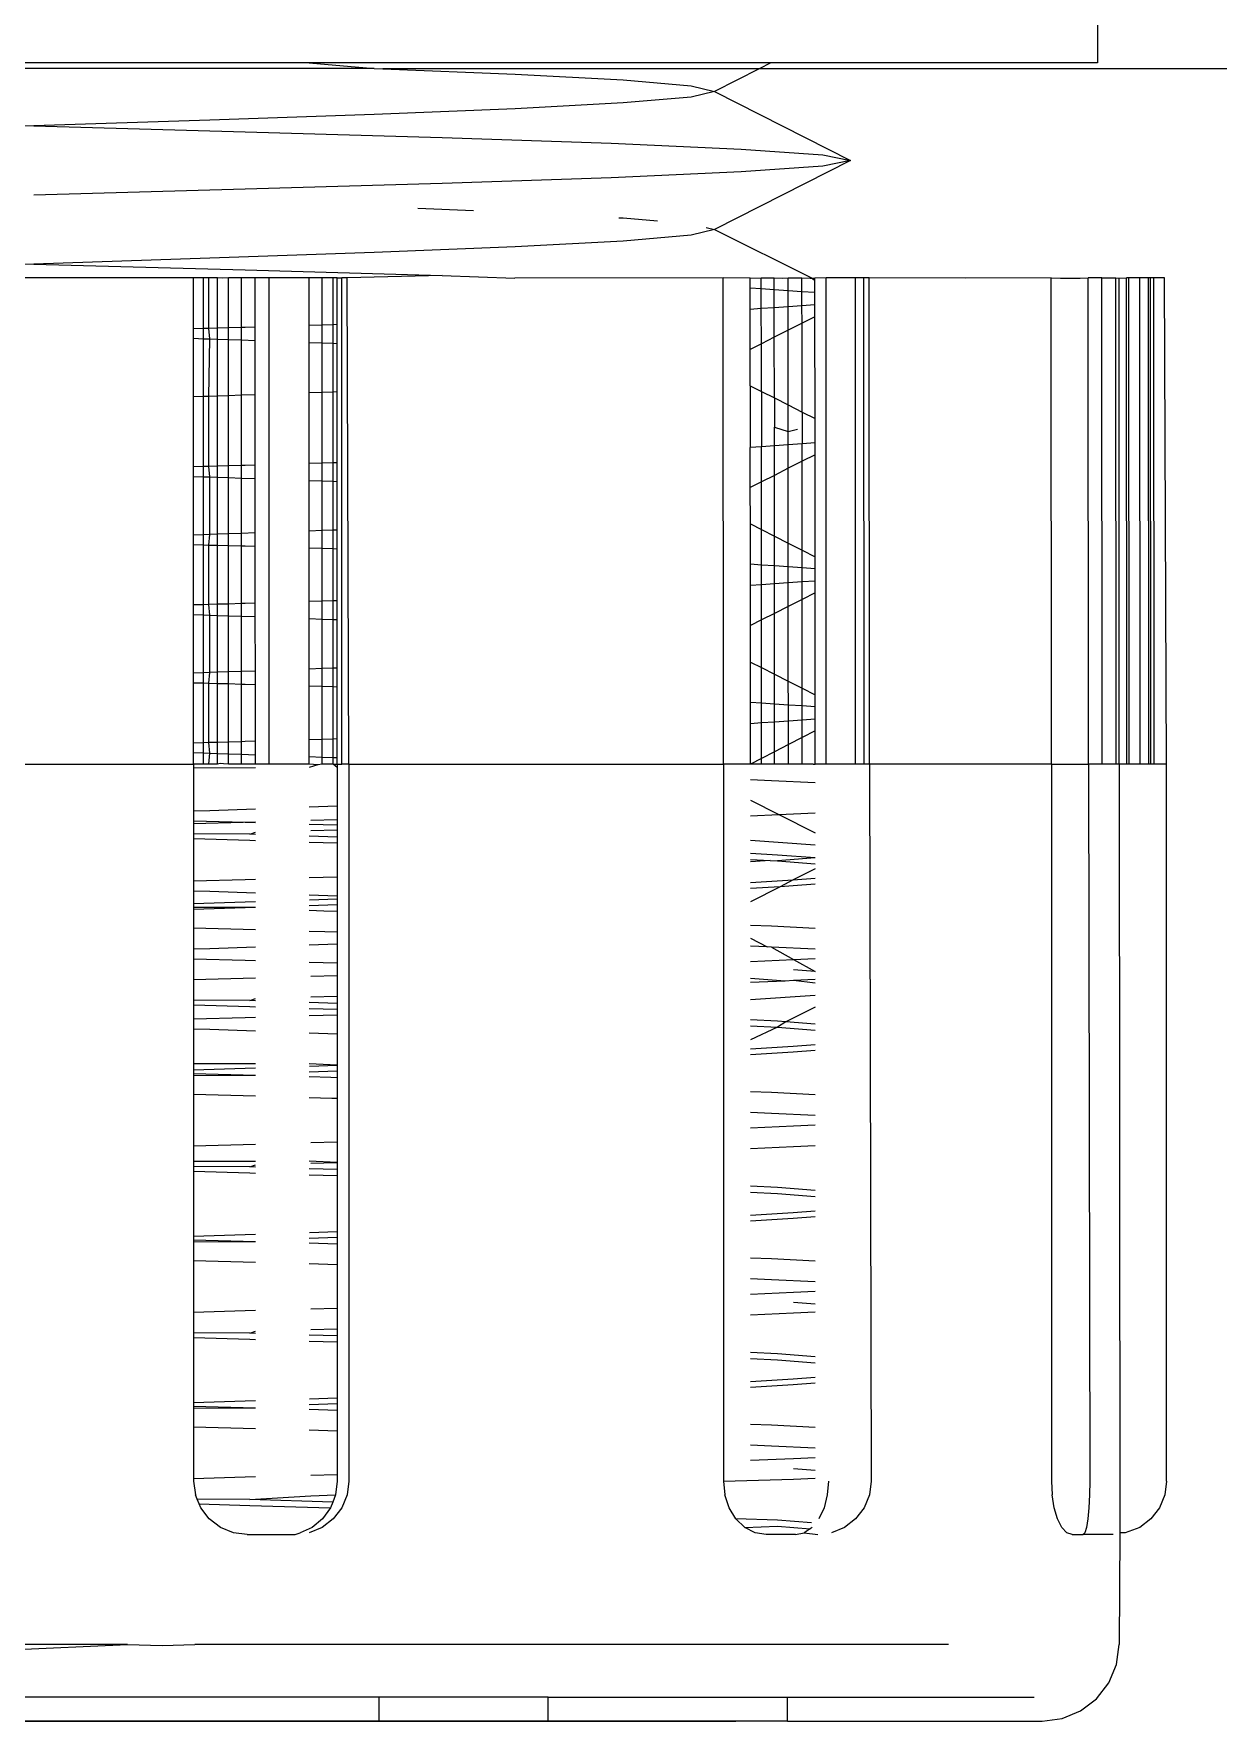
# Model space of a CAD drawing. Header units: metres. Extents: x -175 to 101, y -7 to 93.
# Drawn here: x 0.35096 to 0.36643, y 2.03823 to 2.06027 of the extents above; entities that cross this region are included whole.
import ezdxf

# ---------------------------------------------------------------- set-up
doc = ezdxf.new("R2010")
doc.units = ezdxf.units.M

msp = doc.modelspace()

# ---------------------------------------------------------------- linework, layer by layer
for p, q in [((0.364853, 2.076165), (0.364853, 2.059893)), ((0.354557, 2.059893), (0.347367, 2.059893)), ((0.354557, 2.059893), (0.355407, 2.059819)), ((0.36059, 2.059893), (0.354557, 2.059893)), ((0.36059, 2.059893), (0.360436, 2.059815)), ((0.364853, 2.059893), (0.36059, 2.059893)), ((0.355407, 2.059819), (0.345628, 2.059819)), ((0.355407, 2.059819), (0.355519, 2.059815)), ((0.355519, 2.059815), (0.357248, 2.059744)), ((0.360436, 2.059815), (0.355519, 2.059815)), ((0.357248, 2.059744), (0.358661, 2.059669)), ((0.358661, 2.059669), (0.359549, 2.059594)), ((0.360436, 2.059815), (0.359852, 2.059519)), ((0.590878, 2.059815), (0.360436, 2.059815)), ((0.359549, 2.059444), (0.358661, 2.059368)), ((0.359549, 2.059594), (0.359852, 2.059519)), ((0.359852, 2.059519), (0.359549, 2.059444)), ((0.359852, 2.059519), (0.36163, 2.058617)), ((0.355407, 2.059218), (0.353263, 2.059143)), ((0.357248, 2.059293), (0.355407, 2.059218)), ((0.358661, 2.059368), (0.357248, 2.059293)), ((0.348201, 2.059143), (0.350962, 2.059068)), ((0.350962, 2.059068), (0.348661, 2.058993)), ((0.353263, 2.059143), (0.350962, 2.059068)), ((0.350962, 2.059068), (0.353723, 2.058993)), ((0.353723, 2.058993), (0.356296, 2.058918)), ((0.356296, 2.058918), (0.358505, 2.058842)), ((0.358505, 2.058842), (0.360201, 2.058767)), ((0.360201, 2.058767), (0.361267, 2.058692)), ((0.36163, 2.058617), (0.359852, 2.057715)), ((0.361267, 2.058542), (0.360201, 2.058467)), ((0.361267, 2.058692), (0.36163, 2.058617)), ((0.36163, 2.058617), (0.361267, 2.058542)), ((0.356296, 2.058316), (0.353723, 2.058241)), ((0.358505, 2.058392), (0.356296, 2.058316)), ((0.360201, 2.058467), (0.358505, 2.058392)), ((0.353723, 2.058241), (0.350962, 2.058166)), ((0.355977, 2.057993), (0.356703, 2.057963)), ((0.358604, 2.057869), (0.358661, 2.057866)), ((0.358661, 2.057866), (0.359109, 2.057828)), ((0.359852, 2.057715), (0.359549, 2.05764)), ((0.359743, 2.057742), (0.359852, 2.057715)), ((0.359852, 2.057715), (0.361127, 2.057082)), ((0.357248, 2.05749), (0.355407, 2.057415)), ((0.358661, 2.057565), (0.357248, 2.05749)), ((0.359549, 2.05764), (0.358661, 2.057565)), ((0.350962, 2.057264), (0.348661, 2.057189)), ((0.353263, 2.05734), (0.350962, 2.057264)), ((0.350962, 2.057264), (0.353723, 2.057189)), ((0.355407, 2.057415), (0.353263, 2.05734)), ((0.353049, 2.057083), (0.347228, 2.057083)), ((0.353179, 2.057083), (0.353049, 2.057083)), ((0.353049, 2.05642), (0.353049, 2.057083)), ((0.353248, 2.057083), (0.353179, 2.057083)), ((0.353179, 2.056423), (0.353179, 2.057083)), ((0.35336, 2.057083), (0.353248, 2.057083)), ((0.353249, 2.056425), (0.353248, 2.057083)), ((0.353433, 2.057082), (0.35336, 2.057083)), ((0.35336, 2.056428), (0.35336, 2.057083)), ((0.353505, 2.057083), (0.353433, 2.057082)), ((0.353674, 2.057083), (0.353505, 2.057083)), ((0.353505, 2.056432), (0.353505, 2.057083)), ((0.353855, 2.057083), (0.353674, 2.057083)), ((0.353674, 2.056437), (0.353674, 2.057083)), ((0.353723, 2.057189), (0.356296, 2.057114)), ((0.354036, 2.057083), (0.353855, 2.057083)), ((0.353855, 2.056442), (0.353855, 2.057083)), ((0.354559, 2.057083), (0.354036, 2.057083)), ((0.354037, 2.050735), (0.354036, 2.057083)), ((0.354727, 2.057083), (0.354559, 2.057083)), ((0.354559, 2.056462), (0.354559, 2.057083)), ((0.354872, 2.057083), (0.354727, 2.057083)), ((0.354728, 2.056467), (0.354727, 2.057083)), ((0.354924, 2.057083), (0.354872, 2.057083)), ((0.354872, 2.056471), (0.354872, 2.057083)), ((0.354924, 2.057083), (0.354984, 2.057083)), ((0.354924, 2.056473), (0.354924, 2.057083)), ((0.355054, 2.057083), (0.354984, 2.057083)), ((0.354985, 2.050735), (0.354984, 2.057083)), ((0.356296, 2.057114), (0.355054, 2.057083)), ((0.355078, 2.050735), (0.355054, 2.057083)), ((0.356296, 2.057114), (0.357245, 2.057082)), ((0.359966, 2.057083), (0.357245, 2.057082)), ((0.360319, 2.057082), (0.359966, 2.057083)), ((0.359968, 2.050735), (0.359966, 2.057083)), ((0.360319, 2.057082), (0.360464, 2.057083)), ((0.360319, 2.056956), (0.360319, 2.057082)), ((0.360464, 2.057083), (0.360633, 2.057083)), ((0.360464, 2.056945), (0.360464, 2.057083)), ((0.360633, 2.057083), (0.360745, 2.057082)), ((0.360633, 2.056933), (0.360633, 2.057083)), ((0.360745, 2.057082), (0.360814, 2.057083)), ((0.360814, 2.057083), (0.360995, 2.057083)), ((0.360814, 2.056921), (0.360814, 2.057083)), ((0.360995, 2.057083), (0.3611, 2.057082)), ((0.360995, 2.056908), (0.360995, 2.057083)), ((0.3611, 2.057082), (0.361127, 2.057082)), ((0.361127, 2.057082), (0.361164, 2.057082)), ((0.361127, 2.057082), (0.361164, 2.05705)), ((0.361309, 2.057083), (0.361164, 2.057082)), ((0.361164, 2.05705), (0.361164, 2.057082)), ((0.361164, 2.056896), (0.361164, 2.05705)), ((0.361312, 2.050735), (0.361309, 2.057083)), ((0.361692, 2.057083), (0.361309, 2.057083)), ((0.361803, 2.057083), (0.361692, 2.057083)), ((0.361695, 2.050735), (0.361692, 2.057083)), ((0.361873, 2.057083), (0.361803, 2.057083)), ((0.361806, 2.050735), (0.361803, 2.057083)), ((0.361876, 2.050735), (0.361873, 2.057083)), ((0.363129, 2.057082), (0.361873, 2.057083)), ((0.364249, 2.057083), (0.363129, 2.057082)), ((0.364253, 2.050735), (0.364249, 2.057083)), ((0.364249, 2.057083), (0.364369, 2.057082)), ((0.364369, 2.057082), (0.364627, 2.057082)), ((0.364627, 2.057082), (0.364732, 2.057083)), ((0.364736, 2.050735), (0.364732, 2.057083)), ((0.364913, 2.057083), (0.364732, 2.057083)), ((0.364913, 2.057083), (0.365094, 2.057083)), ((0.364917, 2.050735), (0.364913, 2.057083)), ((0.365098, 2.050735), (0.365094, 2.057083)), ((0.365094, 2.057083), (0.365138, 2.057082)), ((0.365138, 2.057082), (0.365234, 2.057083)), ((0.365138, 2.050735), (0.365138, 2.057082)), ((0.365238, 2.050735), (0.365234, 2.057083)), ((0.365263, 2.057083), (0.365234, 2.057083)), ((0.365408, 2.057083), (0.365263, 2.057083)), ((0.365267, 2.050735), (0.365263, 2.057083)), ((0.365519, 2.057083), (0.365408, 2.057083)), ((0.365412, 2.050735), (0.365408, 2.057083)), ((0.365548, 2.057083), (0.365519, 2.057083)), ((0.365589, 2.057083), (0.365519, 2.057083)), ((0.365523, 2.050735), (0.365519, 2.057083)), ((0.365589, 2.057083), (0.365548, 2.057083)), ((0.365552, 2.050735), (0.365548, 2.057083)), ((0.365729, 2.057083), (0.365589, 2.057083)), ((0.365593, 2.050735), (0.365589, 2.057083)), ((0.365757, 2.050735), (0.365729, 2.057083)), ((0.360319, 2.056956), (0.360464, 2.056945)), ((0.360319, 2.056672), (0.360319, 2.056956)), ((0.360464, 2.056682), (0.360464, 2.056945)), ((0.360464, 2.056945), (0.360633, 2.056933)), ((0.360633, 2.056694), (0.360633, 2.056933)), ((0.360633, 2.056933), (0.360814, 2.056921)), ((0.360814, 2.056707), (0.360814, 2.056921)), ((0.360814, 2.056921), (0.360995, 2.056908)), ((0.360995, 2.056719), (0.360995, 2.056908)), ((0.360995, 2.056908), (0.361164, 2.056896)), ((0.361164, 2.056731), (0.361164, 2.056896)), ((0.360464, 2.056682), (0.360319, 2.056672)), ((0.36032, 2.056149), (0.360319, 2.056672)), ((0.360633, 2.056694), (0.360464, 2.056682)), ((0.360465, 2.056223), (0.360464, 2.056682)), ((0.360814, 2.056707), (0.360633, 2.056694)), ((0.360633, 2.056308), (0.360633, 2.056694)), ((0.360995, 2.056719), (0.360814, 2.056707)), ((0.360814, 2.0564), (0.360814, 2.056707)), ((0.361164, 2.056731), (0.360995, 2.056719)), ((0.360996, 2.056492), (0.360995, 2.056719)), ((0.361164, 2.056577), (0.360996, 2.056492)), ((0.361164, 2.056577), (0.361164, 2.056731)), ((0.361165, 2.055246), (0.361164, 2.056577)), ((0.353179, 2.056423), (0.353049, 2.05642)), ((0.353049, 2.056295), (0.353049, 2.05642)), ((0.353249, 2.056425), (0.353179, 2.056423)), ((0.353179, 2.05629), (0.353179, 2.056423)), ((0.35336, 2.056428), (0.353249, 2.056425)), ((0.353263, 2.056288), (0.353249, 2.056425)), ((0.353505, 2.056432), (0.35336, 2.056428)), ((0.35336, 2.056284), (0.35336, 2.056428)), ((0.353674, 2.056437), (0.353505, 2.056432)), ((0.353505, 2.056279), (0.353505, 2.056432)), ((0.353723, 2.056438), (0.353674, 2.056437)), ((0.353674, 2.056273), (0.353674, 2.056437)), ((0.353855, 2.056442), (0.353723, 2.056438)), ((0.353855, 2.056267), (0.353855, 2.056442)), ((0.354728, 2.056467), (0.354559, 2.056462)), ((0.354559, 2.056242), (0.354559, 2.056462)), ((0.354872, 2.056471), (0.354728, 2.056467)), ((0.354728, 2.056236), (0.354728, 2.056467)), ((0.354924, 2.056473), (0.354872, 2.056471)), ((0.354873, 2.056231), (0.354872, 2.056471)), ((0.354924, 2.056229), (0.354924, 2.056473)), ((0.360814, 2.0564), (0.360633, 2.056308)), ((0.360996, 2.056492), (0.360814, 2.0564)), ((0.360815, 2.055424), (0.360814, 2.0564)), ((0.360996, 2.055332), (0.360996, 2.056492)), ((0.353049, 2.055529), (0.353049, 2.056295)), ((0.353049, 2.056295), (0.353179, 2.05629)), ((0.353179, 2.055533), (0.353179, 2.05629)), ((0.353179, 2.05629), (0.353263, 2.056288)), ((0.353249, 2.055536), (0.353263, 2.056288)), ((0.353263, 2.056288), (0.35336, 2.056284)), ((0.35336, 2.05554), (0.35336, 2.056284)), ((0.35336, 2.056284), (0.353505, 2.056279)), ((0.353505, 2.055545), (0.353505, 2.056279)), ((0.353505, 2.056279), (0.353674, 2.056273)), ((0.353674, 2.055551), (0.353674, 2.056273)), ((0.353674, 2.056273), (0.353855, 2.056267)), ((0.353855, 2.055557), (0.353855, 2.056267)), ((0.354559, 2.055582), (0.354559, 2.056242)), ((0.354559, 2.056242), (0.354728, 2.056236)), ((0.354728, 2.055588), (0.354728, 2.056236)), ((0.354728, 2.056236), (0.354873, 2.056231)), ((0.354873, 2.055593), (0.354873, 2.056231)), ((0.354873, 2.056231), (0.354924, 2.056229)), ((0.354924, 2.055594), (0.354924, 2.056229)), ((0.360465, 2.056223), (0.36032, 2.056149)), ((0.36032, 2.055675), (0.36032, 2.056149)), ((0.360633, 2.056308), (0.360465, 2.056223)), ((0.360465, 2.055601), (0.360465, 2.056223)), ((0.360634, 2.055516), (0.360633, 2.056308)), ((0.36032, 2.055675), (0.360465, 2.055601)), ((0.36032, 2.055675), (0.36032, 2.054868)), ((0.353179, 2.055533), (0.353049, 2.055529)), ((0.35305, 2.054616), (0.353049, 2.055529)), ((0.353249, 2.055536), (0.353179, 2.055533)), ((0.353179, 2.05462), (0.353179, 2.055533)), ((0.35336, 2.05554), (0.353249, 2.055536)), ((0.353249, 2.054622), (0.353249, 2.055536)), ((0.353505, 2.055545), (0.35336, 2.05554)), ((0.35336, 2.054625), (0.35336, 2.05554)), ((0.353674, 2.055551), (0.353505, 2.055545)), ((0.353505, 2.054629), (0.353505, 2.055545)), ((0.353855, 2.055557), (0.353674, 2.055551)), ((0.353674, 2.054633), (0.353674, 2.055551)), ((0.353855, 2.054638), (0.353855, 2.055557)), ((0.354728, 2.055588), (0.354559, 2.055582)), ((0.354559, 2.054659), (0.354559, 2.055582)), ((0.354873, 2.055593), (0.354728, 2.055588)), ((0.354728, 2.054664), (0.354728, 2.055588)), ((0.354924, 2.055594), (0.354873, 2.055593)), ((0.354873, 2.054668), (0.354873, 2.055593)), ((0.354925, 2.05467), (0.354924, 2.055594)), ((0.360465, 2.055601), (0.360634, 2.055516)), ((0.360465, 2.055601), (0.360465, 2.054879)), ((0.360634, 2.055516), (0.360815, 2.055424)), ((0.360634, 2.055516), (0.360634, 2.055136)), ((0.360815, 2.055424), (0.360996, 2.055332)), ((0.360815, 2.055078), (0.360815, 2.055424)), ((0.360996, 2.055332), (0.361165, 2.055246)), ((0.360996, 2.055332), (0.360996, 2.054916)), ((0.361165, 2.054928), (0.361165, 2.055246)), ((0.360634, 2.055136), (0.360815, 2.055078)), ((0.360634, 2.05489), (0.360634, 2.055136)), ((0.360815, 2.055078), (0.360936, 2.055109)), ((0.360815, 2.054903), (0.360815, 2.055078)), ((0.360465, 2.054879), (0.36032, 2.054868)), ((0.36032, 2.054346), (0.36032, 2.054868)), ((0.360634, 2.05489), (0.360465, 2.054879)), ((0.360465, 2.05442), (0.360465, 2.054879)), ((0.360815, 2.054903), (0.360634, 2.05489)), ((0.360634, 2.054505), (0.360634, 2.05489)), ((0.360996, 2.054916), (0.360815, 2.054903)), ((0.360815, 2.054597), (0.360815, 2.054903)), ((0.361165, 2.054928), (0.360996, 2.054916)), ((0.360996, 2.054689), (0.360996, 2.054916)), ((0.361165, 2.054774), (0.361165, 2.054928)), ((0.353179, 2.05462), (0.35305, 2.054616)), ((0.35305, 2.054491), (0.35305, 2.054616)), ((0.353249, 2.054622), (0.353179, 2.05462)), ((0.353179, 2.054487), (0.353179, 2.05462)), ((0.35336, 2.054625), (0.353249, 2.054622)), ((0.353263, 2.054484), (0.353249, 2.054622)), ((0.353505, 2.054629), (0.35336, 2.054625)), ((0.35336, 2.054481), (0.35336, 2.054625)), ((0.353674, 2.054633), (0.353505, 2.054629)), ((0.353505, 2.054476), (0.353505, 2.054629)), ((0.353723, 2.054635), (0.353674, 2.054633)), ((0.353674, 2.05447), (0.353674, 2.054633)), ((0.353855, 2.054638), (0.353723, 2.054635)), ((0.353855, 2.054463), (0.353855, 2.054638)), ((0.354728, 2.054664), (0.354559, 2.054659)), ((0.354559, 2.054439), (0.354559, 2.054659)), ((0.354873, 2.054668), (0.354728, 2.054664)), ((0.354728, 2.054433), (0.354728, 2.054664)), ((0.354925, 2.05467), (0.354873, 2.054668)), ((0.354873, 2.054428), (0.354873, 2.054668)), ((0.354925, 2.054426), (0.354925, 2.05467)), ((0.360815, 2.054597), (0.360634, 2.054505)), ((0.360996, 2.054689), (0.360815, 2.054597)), ((0.360816, 2.05362), (0.360815, 2.054597)), ((0.361165, 2.054774), (0.360996, 2.054689)), ((0.360997, 2.053528), (0.360996, 2.054689)), ((0.361166, 2.053442), (0.361165, 2.054774)), ((0.35305, 2.054491), (0.353179, 2.054487)), ((0.35305, 2.053726), (0.35305, 2.054491)), ((0.353179, 2.054487), (0.353263, 2.054484)), ((0.353179, 2.05373), (0.353179, 2.054487)), ((0.353263, 2.054484), (0.35336, 2.054481)), ((0.353263, 2.053733), (0.353263, 2.054484)), ((0.35336, 2.054481), (0.353505, 2.054476)), ((0.35336, 2.053736), (0.35336, 2.054481)), ((0.353505, 2.054476), (0.353674, 2.05447)), ((0.353505, 2.053741), (0.353505, 2.054476)), ((0.353674, 2.05447), (0.353855, 2.054463)), ((0.353674, 2.053747), (0.353674, 2.05447)), ((0.353855, 2.053754), (0.353855, 2.054463)), ((0.354559, 2.054439), (0.354728, 2.054433)), ((0.354559, 2.053778), (0.354559, 2.054439)), ((0.354728, 2.054433), (0.354873, 2.054428)), ((0.354728, 2.053784), (0.354728, 2.054433)), ((0.354873, 2.054428), (0.354925, 2.054426)), ((0.354873, 2.053789), (0.354873, 2.054428)), ((0.354925, 2.053791), (0.354925, 2.054426)), ((0.360465, 2.05442), (0.36032, 2.054346)), ((0.360321, 2.053871), (0.36032, 2.054346)), ((0.360634, 2.054505), (0.360465, 2.05442)), ((0.360466, 2.053797), (0.360465, 2.05442)), ((0.360634, 2.053712), (0.360634, 2.054505)), ((0.353179, 2.05373), (0.35305, 2.053726)), ((0.35305, 2.053601), (0.35305, 2.053726)), ((0.353263, 2.053733), (0.353179, 2.05373)), ((0.353179, 2.053597), (0.353179, 2.05373)), ((0.353249, 2.053595), (0.353263, 2.053733)), ((0.35336, 2.053736), (0.353263, 2.053733)), ((0.353505, 2.053741), (0.35336, 2.053736)), ((0.35336, 2.053592), (0.35336, 2.053736)), ((0.353674, 2.053747), (0.353505, 2.053741)), ((0.353505, 2.053588), (0.353505, 2.053741)), ((0.353855, 2.053754), (0.353674, 2.053747)), ((0.353674, 2.053584), (0.353674, 2.053747)), ((0.353855, 2.053579), (0.353855, 2.053754)), ((0.354728, 2.053784), (0.354559, 2.053778)), ((0.354559, 2.053558), (0.354559, 2.053778)), ((0.354873, 2.053789), (0.354728, 2.053784)), ((0.354728, 2.053553), (0.354728, 2.053784)), ((0.354925, 2.053791), (0.354873, 2.053789)), ((0.354873, 2.053549), (0.354873, 2.053789)), ((0.354925, 2.053547), (0.354925, 2.053791)), ((0.360321, 2.053871), (0.360466, 2.053797)), ((0.360321, 2.053349), (0.360321, 2.053871)), ((0.360466, 2.053797), (0.360634, 2.053712)), ((0.360466, 2.053338), (0.360466, 2.053797)), ((0.360634, 2.053712), (0.360816, 2.05362)), ((0.360635, 2.053327), (0.360634, 2.053712)), ((0.35305, 2.053601), (0.353179, 2.053597)), ((0.35305, 2.052813), (0.35305, 2.053601)), ((0.353179, 2.053597), (0.353249, 2.053595)), ((0.353179, 2.052816), (0.353179, 2.053597)), ((0.353249, 2.053595), (0.35336, 2.053592)), ((0.353249, 2.052818), (0.353249, 2.053595)), ((0.35336, 2.052821), (0.35336, 2.053592)), ((0.35336, 2.053592), (0.353505, 2.053588)), ((0.353505, 2.052825), (0.353505, 2.053588)), ((0.353505, 2.053588), (0.353674, 2.053584)), ((0.353674, 2.05283), (0.353674, 2.053584)), ((0.353674, 2.053584), (0.353723, 2.053583)), ((0.353723, 2.053583), (0.353855, 2.053579)), ((0.353855, 2.052835), (0.353855, 2.053579)), ((0.354559, 2.053558), (0.354728, 2.053553)), ((0.354559, 2.052856), (0.354559, 2.053558)), ((0.354728, 2.05286), (0.354728, 2.053553)), ((0.354728, 2.053553), (0.354873, 2.053549)), ((0.354873, 2.052865), (0.354873, 2.053549)), ((0.354873, 2.053549), (0.354925, 2.053547)), ((0.354925, 2.052866), (0.354925, 2.053547)), ((0.360816, 2.05362), (0.360997, 2.053528)), ((0.360816, 2.053314), (0.360816, 2.05362)), ((0.360997, 2.053528), (0.361166, 2.053442)), ((0.360997, 2.053301), (0.360997, 2.053528)), ((0.360321, 2.053349), (0.360466, 2.053338)), ((0.360321, 2.053065), (0.360321, 2.053349)), ((0.360466, 2.053338), (0.360635, 2.053327)), ((0.360466, 2.053075), (0.360466, 2.053338)), ((0.360635, 2.053327), (0.360816, 2.053314)), ((0.360635, 2.053087), (0.360635, 2.053327)), ((0.360816, 2.053314), (0.360997, 2.053301)), ((0.360816, 2.0531), (0.360816, 2.053314)), ((0.360997, 2.053301), (0.361166, 2.053289)), ((0.360997, 2.053113), (0.360997, 2.053301)), ((0.361166, 2.053289), (0.361166, 2.053442)), ((0.361166, 2.053125), (0.361166, 2.053289)), ((0.360466, 2.053075), (0.360321, 2.053065)), ((0.360321, 2.052543), (0.360321, 2.053065)), ((0.360635, 2.053087), (0.360466, 2.053075)), ((0.360466, 2.052617), (0.360466, 2.053075)), ((0.360816, 2.0531), (0.360635, 2.053087)), ((0.360635, 2.052702), (0.360635, 2.053087)), ((0.360997, 2.053113), (0.360816, 2.0531)), ((0.360816, 2.052794), (0.360816, 2.0531)), ((0.361166, 2.053125), (0.360997, 2.053113)), ((0.360997, 2.052886), (0.360997, 2.053113)), ((0.361166, 2.052971), (0.361166, 2.053125)), ((0.353179, 2.052816), (0.35305, 2.052813)), ((0.35305, 2.052688), (0.35305, 2.052813)), ((0.353249, 2.052818), (0.353179, 2.052816)), ((0.353179, 2.052684), (0.353179, 2.052816)), ((0.35336, 2.052821), (0.353249, 2.052818)), ((0.353263, 2.052681), (0.353249, 2.052818)), ((0.353505, 2.052825), (0.35336, 2.052821)), ((0.35336, 2.052677), (0.35336, 2.052821)), ((0.353674, 2.05283), (0.353505, 2.052825)), ((0.353505, 2.052672), (0.353505, 2.052825)), ((0.353723, 2.052831), (0.353674, 2.05283)), ((0.353674, 2.052666), (0.353674, 2.05283)), ((0.353855, 2.052835), (0.353723, 2.052831)), ((0.353855, 2.05266), (0.353855, 2.052835)), ((0.354728, 2.05286), (0.354559, 2.052856)), ((0.354559, 2.052635), (0.354559, 2.052856)), ((0.354873, 2.052865), (0.354728, 2.05286)), ((0.354728, 2.052629), (0.354728, 2.05286)), ((0.354925, 2.052866), (0.354873, 2.052865)), ((0.354873, 2.052624), (0.354873, 2.052865)), ((0.354925, 2.052623), (0.354925, 2.052866)), ((0.360997, 2.052886), (0.360816, 2.052794)), ((0.361166, 2.052971), (0.360997, 2.052886)), ((0.360998, 2.051724), (0.360997, 2.052886)), ((0.361167, 2.051638), (0.361166, 2.052971)), ((0.35305, 2.052688), (0.353179, 2.052684)), ((0.35305, 2.051922), (0.35305, 2.052688)), ((0.353179, 2.052684), (0.353263, 2.052681)), ((0.353179, 2.051927), (0.353179, 2.052684)), ((0.353263, 2.052681), (0.35336, 2.052677)), ((0.353263, 2.051929), (0.353263, 2.052681)), ((0.35336, 2.052677), (0.353505, 2.052672)), ((0.353361, 2.051933), (0.35336, 2.052677)), ((0.353506, 2.051938), (0.353505, 2.052672)), ((0.353505, 2.052672), (0.353674, 2.052666)), ((0.353674, 2.051944), (0.353674, 2.052666)), ((0.353674, 2.052666), (0.353855, 2.05266)), ((0.353856, 2.05195), (0.353855, 2.05266)), ((0.354559, 2.052635), (0.354728, 2.052629)), ((0.354559, 2.051975), (0.354559, 2.052635)), ((0.354728, 2.052629), (0.354873, 2.052624)), ((0.354728, 2.051981), (0.354728, 2.052629)), ((0.354873, 2.052624), (0.354925, 2.052623)), ((0.354873, 2.051986), (0.354873, 2.052624)), ((0.354925, 2.051988), (0.354925, 2.052623)), ((0.360466, 2.052617), (0.360321, 2.052543)), ((0.360635, 2.052702), (0.360466, 2.052617)), ((0.360466, 2.051994), (0.360466, 2.052617)), ((0.360816, 2.052794), (0.360635, 2.052702)), ((0.360635, 2.051908), (0.360635, 2.052702)), ((0.360816, 2.051816), (0.360816, 2.052794)), ((0.360321, 2.052067), (0.360321, 2.052543)), ((0.353179, 2.051927), (0.35305, 2.051922)), ((0.35305, 2.051797), (0.35305, 2.051922)), ((0.353263, 2.051929), (0.353179, 2.051927)), ((0.353179, 2.051794), (0.353179, 2.051927)), ((0.353249, 2.051792), (0.353263, 2.051929)), ((0.353361, 2.051933), (0.353263, 2.051929)), ((0.353506, 2.051938), (0.353361, 2.051933)), ((0.353361, 2.051789), (0.353361, 2.051933)), ((0.353674, 2.051944), (0.353506, 2.051938)), ((0.353506, 2.051785), (0.353506, 2.051938)), ((0.353856, 2.05195), (0.353674, 2.051944)), ((0.353674, 2.05178), (0.353674, 2.051944)), ((0.353856, 2.051775), (0.353856, 2.05195)), ((0.354728, 2.051981), (0.354559, 2.051975)), ((0.354559, 2.051755), (0.354559, 2.051975)), ((0.354873, 2.051986), (0.354728, 2.051981)), ((0.354728, 2.05175), (0.354728, 2.051981)), ((0.354925, 2.051988), (0.354873, 2.051986)), ((0.354873, 2.051746), (0.354873, 2.051986)), ((0.354925, 2.051744), (0.354925, 2.051988)), ((0.360321, 2.052067), (0.360466, 2.051994)), ((0.360322, 2.051545), (0.360321, 2.052067)), ((0.360467, 2.051535), (0.360466, 2.051994)), ((0.360466, 2.051994), (0.360635, 2.051908)), ((0.35305, 2.051797), (0.353179, 2.051794)), ((0.35305, 2.051009), (0.35305, 2.051797)), ((0.353179, 2.051794), (0.353249, 2.051792)), ((0.35318, 2.051013), (0.353179, 2.051794)), ((0.353249, 2.051015), (0.353249, 2.051792)), ((0.353249, 2.051792), (0.353361, 2.051789)), ((0.353361, 2.051018), (0.353361, 2.051789)), ((0.353361, 2.051789), (0.353506, 2.051785)), ((0.353506, 2.051022), (0.353506, 2.051785)), ((0.353506, 2.051785), (0.353674, 2.05178)), ((0.353675, 2.051026), (0.353674, 2.05178)), ((0.353674, 2.05178), (0.353723, 2.051779)), ((0.353723, 2.051779), (0.353856, 2.051775)), ((0.353856, 2.051032), (0.353856, 2.051775)), ((0.354559, 2.051755), (0.354728, 2.05175)), ((0.35456, 2.051052), (0.354559, 2.051755)), ((0.354728, 2.05175), (0.354873, 2.051746)), ((0.354728, 2.051057), (0.354728, 2.05175)), ((0.354873, 2.051746), (0.354925, 2.051744)), ((0.354873, 2.051061), (0.354873, 2.051746)), ((0.354925, 2.051063), (0.354925, 2.051744)), ((0.360635, 2.051523), (0.360635, 2.051908)), ((0.360635, 2.051908), (0.360816, 2.051816)), ((0.360817, 2.05151), (0.360816, 2.051816)), ((0.360816, 2.051816), (0.360998, 2.051724)), ((0.360998, 2.051498), (0.360998, 2.051724)), ((0.360998, 2.051724), (0.361167, 2.051638)), ((0.360322, 2.051545), (0.360467, 2.051535)), ((0.360322, 2.051262), (0.360322, 2.051545)), ((0.360467, 2.051535), (0.360635, 2.051523)), ((0.360467, 2.051272), (0.360467, 2.051535)), ((0.360635, 2.051523), (0.360817, 2.05151)), ((0.360636, 2.051284), (0.360635, 2.051523)), ((0.360817, 2.051297), (0.360817, 2.05151)), ((0.360817, 2.05151), (0.360998, 2.051498)), ((0.360998, 2.051309), (0.360998, 2.051498)), ((0.360998, 2.051498), (0.361167, 2.051486)), ((0.361167, 2.051486), (0.361167, 2.051638)), ((0.361167, 2.051321), (0.361167, 2.051486)), ((0.360467, 2.051272), (0.360322, 2.051262)), ((0.360322, 2.050735), (0.360322, 2.051262)), ((0.360636, 2.051284), (0.360467, 2.051272)), ((0.360467, 2.050809), (0.360467, 2.051272)), ((0.360817, 2.051297), (0.360636, 2.051284)), ((0.360636, 2.050896), (0.360636, 2.051284)), ((0.360998, 2.051309), (0.360817, 2.051297)), ((0.360817, 2.050989), (0.360817, 2.051297)), ((0.361167, 2.051321), (0.360998, 2.051309)), ((0.360998, 2.051082), (0.360998, 2.051309)), ((0.361167, 2.051169), (0.361167, 2.051321)), ((0.354728, 2.051057), (0.35456, 2.051052)), ((0.35456, 2.050832), (0.35456, 2.051052)), ((0.354873, 2.051061), (0.354728, 2.051057)), ((0.354728, 2.050826), (0.354728, 2.051057)), ((0.354925, 2.051063), (0.354873, 2.051061)), ((0.354873, 2.050821), (0.354873, 2.051061)), ((0.354925, 2.050819), (0.354925, 2.051063)), ((0.360998, 2.051082), (0.360817, 2.050989)), ((0.361167, 2.051169), (0.360998, 2.051082)), ((0.360998, 2.050735), (0.360998, 2.051082)), ((0.361167, 2.050735), (0.361167, 2.051169)), ((0.35318, 2.051013), (0.35305, 2.051009)), ((0.35305, 2.050884), (0.35305, 2.051009)), ((0.35305, 2.050884), (0.35318, 2.05088)), ((0.35305, 2.050735), (0.35305, 2.050884)), ((0.353249, 2.051015), (0.35318, 2.051013)), ((0.35318, 2.05088), (0.35318, 2.051013)), ((0.35318, 2.05088), (0.353263, 2.050877)), ((0.35318, 2.050735), (0.35318, 2.05088)), ((0.353361, 2.051018), (0.353249, 2.051015)), ((0.353263, 2.050877), (0.353249, 2.051015)), ((0.35325, 2.050735), (0.353263, 2.050877)), ((0.353263, 2.050877), (0.353361, 2.050874)), ((0.353506, 2.051022), (0.353361, 2.051018)), ((0.353361, 2.050874), (0.353361, 2.051018)), ((0.353361, 2.050874), (0.353506, 2.050869)), ((0.353361, 2.050735), (0.353361, 2.050874)), ((0.353675, 2.051026), (0.353506, 2.051022)), ((0.353506, 2.050869), (0.353506, 2.051022)), ((0.353506, 2.050735), (0.353506, 2.050869)), ((0.353506, 2.050869), (0.353675, 2.050863)), ((0.353723, 2.051028), (0.353675, 2.051026)), ((0.353675, 2.050863), (0.353675, 2.051026)), ((0.353675, 2.050735), (0.353675, 2.050863)), ((0.353675, 2.050863), (0.353856, 2.050857)), ((0.353856, 2.051032), (0.353723, 2.051028)), ((0.353856, 2.050857), (0.353856, 2.051032)), ((0.353856, 2.050735), (0.353856, 2.050857)), ((0.35456, 2.050832), (0.354728, 2.050826)), ((0.35456, 2.050735), (0.35456, 2.050832)), ((0.354728, 2.050826), (0.354873, 2.050821)), ((0.354728, 2.050735), (0.354728, 2.050826)), ((0.354873, 2.050821), (0.354925, 2.050819)), ((0.354873, 2.050735), (0.354873, 2.050821)), ((0.360636, 2.050896), (0.360467, 2.050809)), ((0.360817, 2.050989), (0.360636, 2.050896)), ((0.360636, 2.050735), (0.360636, 2.050896)), ((0.360817, 2.050735), (0.360817, 2.050989)), ((0.347227, 2.050735), (0.35305, 2.050735)), ((0.35318, 2.050735), (0.35305, 2.050735)), ((0.35305, 2.050735), (0.35305, 2.05068)), ((0.353856, 2.050684), (0.35305, 2.05068)), ((0.35305, 2.05068), (0.35305, 2.050119)), ((0.35325, 2.050735), (0.35318, 2.050735)), ((0.353361, 2.050735), (0.35325, 2.050735)), ((0.353398, 2.050744), (0.353361, 2.050735)), ((0.353441, 2.050739), (0.353398, 2.050744)), ((0.353506, 2.050735), (0.353441, 2.050739)), ((0.353619, 2.050734), (0.353506, 2.050735)), ((0.353675, 2.050735), (0.353619, 2.050734)), ((0.353856, 2.050735), (0.353675, 2.050735)), ((0.354037, 2.050735), (0.353856, 2.050735)), ((0.35456, 2.050735), (0.354037, 2.050735)), ((0.35467, 2.050726), (0.35456, 2.050735)), ((0.35467, 2.050726), (0.35456, 2.050688)), ((0.354728, 2.050735), (0.35467, 2.050726)), ((0.354873, 2.050735), (0.354728, 2.050735)), ((0.354873, 2.050735), (0.354925, 2.050735)), ((0.354925, 2.05069), (0.354873, 2.050735)), ((0.354925, 2.050735), (0.354925, 2.050819)), ((0.354925, 2.050735), (0.354985, 2.050735)), ((0.354925, 2.050735), (0.354925, 2.05069)), ((0.354925, 2.05069), (0.354925, 2.050184)), ((0.355078, 2.050735), (0.354985, 2.050735)), ((0.355078, 2.050735), (0.355078, 2.041372)), ((0.355078, 2.050735), (0.359968, 2.050735)), ((0.359968, 2.050735), (0.359968, 2.041372)), ((0.360322, 2.050735), (0.359968, 2.050735)), ((0.360467, 2.050809), (0.360322, 2.050735)), ((0.360467, 2.050735), (0.360322, 2.050735)), ((0.360467, 2.050735), (0.360467, 2.050809)), ((0.360636, 2.050735), (0.360467, 2.050735)), ((0.360817, 2.050735), (0.360636, 2.050735)), ((0.360998, 2.050735), (0.360817, 2.050735)), ((0.361139, 2.050732), (0.360998, 2.050735)), ((0.361139, 2.050732), (0.361167, 2.050735)), ((0.361312, 2.050735), (0.361167, 2.050735)), ((0.361695, 2.050735), (0.361312, 2.050735)), ((0.361806, 2.050735), (0.361695, 2.050735)), ((0.361876, 2.050735), (0.361806, 2.050735)), ((0.361876, 2.050735), (0.3619, 2.041372)), ((0.364253, 2.050735), (0.361876, 2.050735)), ((0.364253, 2.050735), (0.364253, 2.041372)), ((0.364253, 2.050735), (0.364736, 2.050735)), ((0.364736, 2.050735), (0.364755, 2.041372)), ((0.364917, 2.050735), (0.364736, 2.050735)), ((0.365098, 2.050735), (0.364917, 2.050735)), ((0.365138, 2.050735), (0.365098, 2.050735)), ((0.365238, 2.050735), (0.365138, 2.050735)), ((0.365138, 2.050735), (0.365148, 2.040696)), ((0.365267, 2.050735), (0.365238, 2.050735)), ((0.365412, 2.050735), (0.365267, 2.050735)), ((0.365523, 2.050735), (0.365412, 2.050735)), ((0.365552, 2.050735), (0.365523, 2.050735)), ((0.365593, 2.050735), (0.365523, 2.050735)), ((0.365593, 2.050735), (0.365552, 2.050735)), ((0.365757, 2.050735), (0.365593, 2.050735)), ((0.365757, 2.041372), (0.365757, 2.050735)), ((0.360597, 2.050517), (0.360322, 2.050529)), ((0.361167, 2.050489), (0.360597, 2.050517)), ((0.354925, 2.050184), (0.35456, 2.050171)), ((0.354925, 2.050184), (0.354925, 2.049941)), ((0.360322, 2.050263), (0.360694, 2.050075)), ((0.353263, 2.050126), (0.35305, 2.050119)), ((0.35305, 2.050119), (0.35305, 2.049994)), ((0.35305, 2.049994), (0.353723, 2.049976)), ((0.35305, 2.049994), (0.35305, 2.049823)), ((0.35305, 2.049958), (0.353856, 2.049981)), ((0.353856, 2.050147), (0.353263, 2.050126)), ((0.353723, 2.049976), (0.353856, 2.049972)), ((0.35456, 2.049951), (0.354925, 2.049941)), ((0.354581, 2.050001), (0.354925, 2.050011)), ((0.354925, 2.049941), (0.354925, 2.049876)), ((0.360322, 2.050059), (0.360694, 2.050075)), ((0.360694, 2.050075), (0.360885, 2.050083)), ((0.360694, 2.050075), (0.361167, 2.049835)), ((0.360885, 2.050083), (0.361167, 2.050098)), ((0.353784, 2.049818), (0.35305, 2.049823)), ((0.35305, 2.049823), (0.35305, 2.049763)), ((0.35305, 2.049763), (0.353784, 2.04974)), ((0.35305, 2.049763), (0.35305, 2.049206)), ((0.353784, 2.049818), (0.353856, 2.049845)), ((0.353856, 2.049816), (0.353784, 2.049818)), ((0.353784, 2.04974), (0.353856, 2.049738)), ((0.354925, 2.049782), (0.35456, 2.049794)), ((0.354581, 2.049866), (0.354925, 2.049876)), ((0.354925, 2.049876), (0.354925, 2.049782)), ((0.354925, 2.049782), (0.354925, 2.049704)), ((0.360322, 2.049742), (0.361167, 2.049682)), ((0.35456, 2.049716), (0.354925, 2.049704)), ((0.354925, 2.049704), (0.354925, 2.049259)), ((0.360675, 2.049547), (0.360322, 2.049566)), ((0.361167, 2.04951), (0.360675, 2.049547)), ((0.361167, 2.04951), (0.360675, 2.049469)), ((0.360322, 2.049488), (0.36058, 2.049474)), ((0.36058, 2.049474), (0.360322, 2.049458)), ((0.36058, 2.049474), (0.360675, 2.049469)), ((0.360675, 2.049469), (0.361167, 2.049432)), ((0.361167, 2.049365), (0.360878, 2.049221)), ((0.353723, 2.049224), (0.35305, 2.049206)), ((0.35305, 2.049206), (0.35305, 2.049081)), ((0.35305, 2.049081), (0.353263, 2.049074)), ((0.35305, 2.049081), (0.35305, 2.048914)), ((0.353263, 2.049074), (0.353856, 2.049053)), ((0.353856, 2.049228), (0.353723, 2.049224)), ((0.354925, 2.049259), (0.35456, 2.049249)), ((0.354925, 2.049259), (0.354925, 2.049016)), ((0.360322, 2.049188), (0.360878, 2.049221)), ((0.36071, 2.049133), (0.360322, 2.04911)), ((0.36071, 2.049133), (0.360322, 2.048937)), ((0.360878, 2.049221), (0.36071, 2.049133)), ((0.360878, 2.049143), (0.36071, 2.049133)), ((0.360878, 2.049221), (0.361167, 2.049245)), ((0.361167, 2.049167), (0.360878, 2.049143)), ((0.35305, 2.048914), (0.353856, 2.048939)), ((0.35305, 2.048914), (0.35305, 2.048863)), ((0.353856, 2.048861), (0.35305, 2.048863)), ((0.35305, 2.048863), (0.35305, 2.048836)), ((0.353856, 2.048861), (0.35305, 2.048836)), ((0.35456, 2.049029), (0.354925, 2.049016)), ((0.354925, 2.048895), (0.35456, 2.048883)), ((0.354562, 2.048961), (0.354925, 2.048973)), ((0.354925, 2.049016), (0.354925, 2.048973)), ((0.354925, 2.048973), (0.354925, 2.048895)), ((0.354925, 2.048895), (0.354925, 2.04881)), ((0.35305, 2.048836), (0.35305, 2.048592)), ((0.354752, 2.048815), (0.35456, 2.048821)), ((0.354925, 2.04881), (0.354752, 2.048815)), ((0.354925, 2.04881), (0.354925, 2.048539)), ((0.360597, 2.048616), (0.360322, 2.048628)), ((0.361167, 2.048588), (0.360597, 2.048616)), ((0.353856, 2.04857), (0.35305, 2.048592)), ((0.35305, 2.048592), (0.35305, 2.048316)), ((0.354764, 2.048544), (0.35456, 2.04855)), ((0.354925, 2.048539), (0.354764, 2.048544)), ((0.354925, 2.048539), (0.354925, 2.048381)), ((0.360322, 2.04846), (0.36054, 2.048348)), ((0.353263, 2.048323), (0.35305, 2.048316)), ((0.35305, 2.048316), (0.35305, 2.048191)), ((0.35305, 2.048191), (0.353723, 2.048172)), ((0.35305, 2.048191), (0.35305, 2.047922)), ((0.353856, 2.048343), (0.353263, 2.048323)), ((0.354925, 2.048381), (0.35456, 2.048368)), ((0.354925, 2.048381), (0.354925, 2.048137)), ((0.36054, 2.048348), (0.360322, 2.048357)), ((0.360322, 2.048158), (0.360885, 2.048182)), ((0.360597, 2.048345), (0.36054, 2.048348)), ((0.361167, 2.048317), (0.360597, 2.048345)), ((0.360597, 2.048345), (0.360885, 2.048182)), ((0.360885, 2.048182), (0.361167, 2.048197)), ((0.360885, 2.048182), (0.361167, 2.048024)), ((0.353723, 2.048172), (0.353856, 2.048168)), ((0.35456, 2.048148), (0.354925, 2.048137)), ((0.354581, 2.047965), (0.354925, 2.047975)), ((0.354925, 2.048137), (0.354925, 2.047975)), ((0.354925, 2.047975), (0.354925, 2.047704)), ((0.361167, 2.048024), (0.360885, 2.048046)), ((0.35305, 2.047922), (0.353856, 2.047945)), ((0.35305, 2.047922), (0.35305, 2.047651)), ((0.360322, 2.047938), (0.360776, 2.047906)), ((0.360322, 2.047887), (0.360776, 2.047906)), ((0.360776, 2.047906), (0.360885, 2.047911)), ((0.360885, 2.047911), (0.361167, 2.047926)), ((0.360885, 2.047911), (0.361167, 2.047879)), ((0.353784, 2.047646), (0.35305, 2.047651)), ((0.35305, 2.047651), (0.35305, 2.047591)), ((0.35305, 2.047591), (0.353784, 2.047568)), ((0.35305, 2.047591), (0.35305, 2.047403)), ((0.353784, 2.047646), (0.353856, 2.047673)), ((0.353856, 2.047644), (0.353784, 2.047646)), ((0.353784, 2.047568), (0.353856, 2.047566)), ((0.354925, 2.04761), (0.35456, 2.047622)), ((0.35456, 2.047544), (0.354925, 2.047532)), ((0.354581, 2.047694), (0.354925, 2.047704)), ((0.354925, 2.047704), (0.354925, 2.04761)), ((0.354925, 2.04761), (0.354925, 2.047532)), ((0.354925, 2.047532), (0.354925, 2.047456)), ((0.361167, 2.047714), (0.360322, 2.047655)), ((0.361167, 2.047562), (0.360783, 2.047367)), ((0.353723, 2.047421), (0.35305, 2.047403)), ((0.35305, 2.047403), (0.35305, 2.047278)), ((0.353856, 2.047425), (0.353723, 2.047421)), ((0.354925, 2.047456), (0.35456, 2.047445)), ((0.354925, 2.047456), (0.354925, 2.047212)), ((0.360675, 2.047375), (0.360322, 2.047394)), ((0.360322, 2.047316), (0.360675, 2.047297)), ((0.360675, 2.047297), (0.360322, 2.047133)), ((0.360783, 2.047367), (0.360675, 2.047375)), ((0.360783, 2.047367), (0.360675, 2.047297)), ((0.360675, 2.047297), (0.361167, 2.04726)), ((0.361167, 2.047338), (0.360783, 2.047367)), ((0.35305, 2.047278), (0.353263, 2.047271)), ((0.35305, 2.047278), (0.35305, 2.046821)), ((0.353263, 2.047271), (0.353856, 2.04725)), ((0.35456, 2.047225), (0.354925, 2.047212)), ((0.354925, 2.047212), (0.354925, 2.046801)), ((0.360322, 2.047016), (0.360878, 2.047049)), ((0.360878, 2.046971), (0.360322, 2.046939)), ((0.360878, 2.047049), (0.361167, 2.047073)), ((0.361167, 2.046995), (0.360878, 2.046971)), ((0.35305, 2.046821), (0.35305, 2.046742)), ((0.353856, 2.046821), (0.35305, 2.046821)), ((0.35305, 2.046742), (0.353856, 2.046767)), ((0.35305, 2.046742), (0.35305, 2.046691)), ((0.353856, 2.046669), (0.35305, 2.046691)), ((0.35305, 2.046691), (0.35305, 2.046664)), ((0.353856, 2.046669), (0.35305, 2.046664)), ((0.35305, 2.046664), (0.35305, 2.04642)), ((0.354925, 2.046801), (0.35456, 2.046821)), ((0.354925, 2.046723), (0.35456, 2.046711)), ((0.354843, 2.04664), (0.35456, 2.046649)), ((0.354562, 2.046789), (0.354925, 2.046801)), ((0.354925, 2.046638), (0.354843, 2.04664)), ((0.354925, 2.046801), (0.354925, 2.046723)), ((0.354925, 2.046723), (0.354925, 2.046638)), ((0.354925, 2.046638), (0.354925, 2.046367)), ((0.353856, 2.046398), (0.35305, 2.04642)), ((0.35305, 2.04642), (0.35305, 2.04575)), ((0.360597, 2.046444), (0.360322, 2.046456)), ((0.361167, 2.046416), (0.360597, 2.046444)), ((0.354855, 2.046369), (0.35456, 2.046378)), ((0.354925, 2.046367), (0.354855, 2.046369)), ((0.354925, 2.046367), (0.354925, 2.045803)), ((0.360597, 2.046173), (0.360322, 2.046185)), ((0.360322, 2.045986), (0.360885, 2.04601)), ((0.361167, 2.046145), (0.360597, 2.046173)), ((0.360885, 2.04601), (0.361167, 2.046025)), ((0.35305, 2.04575), (0.353856, 2.045773)), ((0.354581, 2.045793), (0.354925, 2.045803)), ((0.354925, 2.045803), (0.354925, 2.045532)), ((0.360885, 2.045739), (0.361167, 2.045754)), ((0.35305, 2.04575), (0.35305, 2.045551)), ((0.35305, 2.045551), (0.35305, 2.045479)), ((0.35305, 2.045551), (0.353856, 2.045551)), ((0.354925, 2.045532), (0.35456, 2.045551)), ((0.354581, 2.045522), (0.354925, 2.045532)), ((0.354925, 2.045532), (0.354925, 2.045438)), ((0.360322, 2.045715), (0.360885, 2.045739)), ((0.353784, 2.045474), (0.35305, 2.045479)), ((0.35305, 2.045479), (0.35305, 2.045419)), ((0.35305, 2.045419), (0.353784, 2.045396)), ((0.35305, 2.045419), (0.35305, 2.04457)), ((0.353784, 2.045474), (0.353856, 2.045502)), ((0.353856, 2.045472), (0.353784, 2.045474)), ((0.353784, 2.045396), (0.353856, 2.045394)), ((0.354925, 2.045438), (0.35456, 2.04545)), ((0.35456, 2.045372), (0.354925, 2.04536)), ((0.354925, 2.045438), (0.354925, 2.04536)), ((0.354925, 2.04536), (0.354925, 2.044629)), ((0.360675, 2.045203), (0.360322, 2.045222)), ((0.360322, 2.045144), (0.360675, 2.045125)), ((0.361167, 2.045166), (0.360675, 2.045203)), ((0.360675, 2.045125), (0.361167, 2.045088)), ((0.360322, 2.044844), (0.360878, 2.044877)), ((0.360878, 2.044877), (0.361167, 2.044901)), ((0.360878, 2.044799), (0.360322, 2.044767)), ((0.361167, 2.044823), (0.360878, 2.044799)), ((0.35305, 2.04457), (0.353856, 2.044595)), ((0.35305, 2.04457), (0.35305, 2.044519)), ((0.353856, 2.044497), (0.35305, 2.044519)), ((0.35305, 2.044519), (0.35305, 2.044492)), ((0.353856, 2.044497), (0.35305, 2.044492)), ((0.35305, 2.044492), (0.35305, 2.044248)), ((0.354925, 2.044551), (0.35456, 2.044539)), ((0.354925, 2.044466), (0.35456, 2.044477)), ((0.354562, 2.044617), (0.354925, 2.044629)), ((0.354925, 2.044629), (0.354925, 2.044551)), ((0.354925, 2.044551), (0.354925, 2.044466)), ((0.354925, 2.044466), (0.354925, 2.044195)), ((0.353856, 2.044226), (0.35305, 2.044248)), ((0.35305, 2.044248), (0.35305, 2.043578)), ((0.360597, 2.044272), (0.360322, 2.044284)), ((0.361167, 2.044244), (0.360597, 2.044272)), ((0.354925, 2.044195), (0.35456, 2.044206)), ((0.354925, 2.044195), (0.354925, 2.043631)), ((0.360597, 2.044001), (0.360322, 2.044013)), ((0.361167, 2.043973), (0.360597, 2.044001)), ((0.360322, 2.043814), (0.360885, 2.043838)), ((0.360885, 2.043838), (0.361167, 2.043853)), ((0.35305, 2.043578), (0.353856, 2.043601)), ((0.35305, 2.043578), (0.35305, 2.043307)), ((0.354581, 2.043621), (0.354925, 2.043631)), ((0.354925, 2.043631), (0.354925, 2.04336)), ((0.360322, 2.043543), (0.360885, 2.043567)), ((0.361167, 2.04368), (0.360885, 2.043703)), ((0.360885, 2.043567), (0.361167, 2.043582)), ((0.353784, 2.043302), (0.353856, 2.04333)), ((0.354581, 2.04335), (0.354925, 2.04336)), ((0.354925, 2.04336), (0.354925, 2.043266)), ((0.353784, 2.043302), (0.35305, 2.043307)), ((0.35305, 2.043307), (0.35305, 2.043247)), ((0.35305, 2.043247), (0.353784, 2.043224)), ((0.35305, 2.043247), (0.35305, 2.042398)), ((0.353856, 2.0433), (0.353784, 2.043302)), ((0.353784, 2.043224), (0.353856, 2.043222)), ((0.354925, 2.043266), (0.35456, 2.043278)), ((0.35456, 2.0432), (0.354925, 2.043188)), ((0.354925, 2.043266), (0.354925, 2.043188)), ((0.354925, 2.043188), (0.354925, 2.042457)), ((0.360675, 2.043031), (0.360322, 2.04305)), ((0.360322, 2.042972), (0.360675, 2.042953)), ((0.361167, 2.042994), (0.360675, 2.043031)), ((0.360675, 2.042953), (0.361167, 2.042916)), ((0.360322, 2.042672), (0.360878, 2.042705)), ((0.360878, 2.042705), (0.361167, 2.042729)), ((0.354562, 2.042445), (0.354925, 2.042457)), ((0.354925, 2.042457), (0.354925, 2.042379)), ((0.360878, 2.042627), (0.360322, 2.042595)), ((0.361167, 2.042651), (0.360878, 2.042627)), ((0.35305, 2.042398), (0.353856, 2.042423)), ((0.35305, 2.042398), (0.35305, 2.042347)), ((0.353856, 2.042325), (0.35305, 2.042347)), ((0.35305, 2.042347), (0.35305, 2.04232)), ((0.353856, 2.042325), (0.35305, 2.04232)), ((0.35305, 2.04232), (0.35305, 2.042076)), ((0.354925, 2.042379), (0.35456, 2.042367)), ((0.354925, 2.042294), (0.35456, 2.042305)), ((0.354925, 2.042379), (0.354925, 2.042294)), ((0.354925, 2.042294), (0.354925, 2.042023)), ((0.353856, 2.042054), (0.35305, 2.042076)), ((0.35305, 2.042076), (0.35305, 2.041406)), ((0.354925, 2.042023), (0.35456, 2.042034)), ((0.354925, 2.042023), (0.354925, 2.041459)), ((0.360597, 2.0421), (0.360322, 2.042112)), ((0.361167, 2.042072), (0.360597, 2.0421)), ((0.360597, 2.041829), (0.360322, 2.041841)), ((0.361167, 2.041801), (0.360597, 2.041829)), ((0.360322, 2.041642), (0.360885, 2.041666)), ((0.360885, 2.041666), (0.361167, 2.041681)), ((0.35305, 2.041406), (0.353856, 2.041429)), ((0.35305, 2.041406), (0.35305, 2.041372)), ((0.35305, 2.041372), (0.353074, 2.041191)), ((0.354581, 2.041449), (0.354925, 2.041459)), ((0.354925, 2.041372), (0.354903, 2.041191)), ((0.354925, 2.041459), (0.354925, 2.041372)), ((0.355078, 2.041372), (0.355055, 2.041191)), ((0.359968, 2.041372), (0.360885, 2.041395)), ((0.359968, 2.041372), (0.359988, 2.041191)), ((0.361167, 2.041508), (0.360885, 2.041531)), ((0.360885, 2.041395), (0.361167, 2.04141)), ((0.361341, 2.041372), (0.361326, 2.041191)), ((0.3619, 2.041372), (0.361876, 2.041191)), ((0.364253, 2.041372), (0.364262, 2.041191)), ((0.364755, 2.041372), (0.364752, 2.041191)), ((0.365757, 2.041372), (0.365733, 2.041191)), ((0.353097, 2.041136), (0.353074, 2.041191)), ((0.353784, 2.04113), (0.353097, 2.041136)), ((0.353123, 2.041073), (0.353097, 2.041136)), ((0.353784, 2.04113), (0.354581, 2.041178)), ((0.354866, 2.041096), (0.353784, 2.04113)), ((0.354581, 2.041178), (0.354903, 2.041191)), ((0.354903, 2.041191), (0.354866, 2.041096)), ((0.355055, 2.041191), (0.354985, 2.041022)), ((0.360043, 2.041022), (0.359988, 2.041191)), ((0.361326, 2.041191), (0.361283, 2.041022)), ((0.361876, 2.041191), (0.361806, 2.041022)), ((0.364289, 2.041022), (0.364262, 2.041191)), ((0.364752, 2.041191), (0.364743, 2.041022)), ((0.365733, 2.041191), (0.365663, 2.041022)), ((0.353123, 2.041073), (0.353784, 2.041052)), ((0.353144, 2.041022), (0.353123, 2.041073)), ((0.353255, 2.040877), (0.353144, 2.041022)), ((0.353784, 2.041052), (0.354838, 2.041022)), ((0.354838, 2.041022), (0.354734, 2.040877)), ((0.354866, 2.041096), (0.354838, 2.041022)), ((0.354985, 2.041022), (0.354873, 2.040877)), ((0.360132, 2.040877), (0.360043, 2.041022)), ((0.361283, 2.041022), (0.361215, 2.040877)), ((0.361806, 2.041022), (0.361695, 2.040877)), ((0.364332, 2.040877), (0.364289, 2.041022)), ((0.364743, 2.041022), (0.364728, 2.040877)), ((0.365663, 2.041022), (0.365552, 2.040877)), ((0.3534, 2.040766), (0.353255, 2.040877)), ((0.353569, 2.040696), (0.3534, 2.040766)), ((0.35375, 2.040672), (0.353569, 2.040696)), ((0.354378, 2.040672), (0.354442, 2.040696)), ((0.354599, 2.040766), (0.354442, 2.040696)), ((0.354728, 2.040766), (0.35456, 2.040696)), ((0.354734, 2.040877), (0.354599, 2.040766)), ((0.354873, 2.040877), (0.354728, 2.040766)), ((0.360675, 2.040859), (0.360132, 2.040877)), ((0.360249, 2.040766), (0.360132, 2.040877)), ((0.360249, 2.040766), (0.360675, 2.040781)), ((0.360384, 2.040696), (0.360249, 2.040766)), ((0.360529, 2.040672), (0.360384, 2.040696)), ((0.36112, 2.040826), (0.360675, 2.040859)), ((0.360675, 2.040781), (0.361102, 2.040749)), ((0.360911, 2.040672), (0.361022, 2.040696)), ((0.361102, 2.040749), (0.361022, 2.040696)), ((0.361022, 2.040696), (0.3612, 2.040672)), ((0.361126, 2.040766), (0.361102, 2.040749)), ((0.36155, 2.040766), (0.361381, 2.040696)), ((0.361695, 2.040877), (0.36155, 2.040766)), ((0.364388, 2.040766), (0.364332, 2.040877)), ((0.364453, 2.040696), (0.364388, 2.040766)), ((0.364523, 2.040672), (0.364453, 2.040696)), ((0.364663, 2.040672), (0.364687, 2.040696)), ((0.364709, 2.040766), (0.364687, 2.040696)), ((0.364728, 2.040877), (0.364709, 2.040766)), ((0.365148, 2.040696), (0.365138, 2.039235)), ((0.365214, 2.040696), (0.365148, 2.040696)), ((0.365407, 2.040766), (0.365214, 2.040696)), ((0.365552, 2.040877), (0.365407, 2.040766)), ((0.35375, 2.040672), (0.354378, 2.040672)), ((0.360911, 2.040672), (0.360529, 2.040672)), ((0.364523, 2.040672), (0.364663, 2.040672)), ((0.365057, 2.040672), (0.364663, 2.040672)), ((0.352188, 2.039235), (0.346489, 2.039235)), ((0.350641, 2.039168), (0.352188, 2.039235)), ((0.352188, 2.039235), (0.352639, 2.039223)), ((0.352639, 2.039223), (0.353067, 2.039235)), ((0.362907, 2.039235), (0.353067, 2.039235)), ((0.365104, 2.038976), (0.365138, 2.039235)), ((0.365003, 2.038735), (0.365104, 2.038976)), ((0.364843, 2.038527), (0.365003, 2.038735)), ((0.355472, 2.038549), (0.349598, 2.038549)), ((0.355472, 2.038235), (0.355472, 2.038549)), ((0.357682, 2.038549), (0.355472, 2.038549)), ((0.357682, 2.038235), (0.357682, 2.038549)), ((0.357682, 2.038549), (0.360806, 2.038549)), ((0.360806, 2.038235), (0.360806, 2.038549)), ((0.360806, 2.038549), (0.364029, 2.038549)), ((0.364634, 2.038369), (0.364843, 2.038527)), ((0.36413, 2.038235), (0.364391, 2.038269)), ((0.364391, 2.038269), (0.364634, 2.038369)), ((0.355472, 2.038235), (0.349598, 2.038235)), ((0.349741, 2.038235), (0.352341, 2.038235)), ((0.353108, 2.038235), (0.350536, 2.038235)), ((0.352341, 2.038235), (0.35479, 2.038235)), ((0.355479, 2.038235), (0.353108, 2.038235)), ((0.35479, 2.038235), (0.356923, 2.038235)), ((0.357682, 2.038235), (0.355472, 2.038235)), ((0.357485, 2.038235), (0.355479, 2.038235)), ((0.356923, 2.038235), (0.358593, 2.038235)), ((0.358991, 2.038235), (0.357485, 2.038235)), ((0.360806, 2.038235), (0.357682, 2.038235)), ((0.358593, 2.038235), (0.359687, 2.038235)), ((0.359893, 2.038235), (0.358991, 2.038235)), ((0.359687, 2.038235), (0.360131, 2.038235)), ((0.360131, 2.038235), (0.359893, 2.038235)), ((0.360806, 2.038235), (0.36413, 2.038235))]:
    msp.add_line(p, q)

doc.saveas('drawing.dxf')
